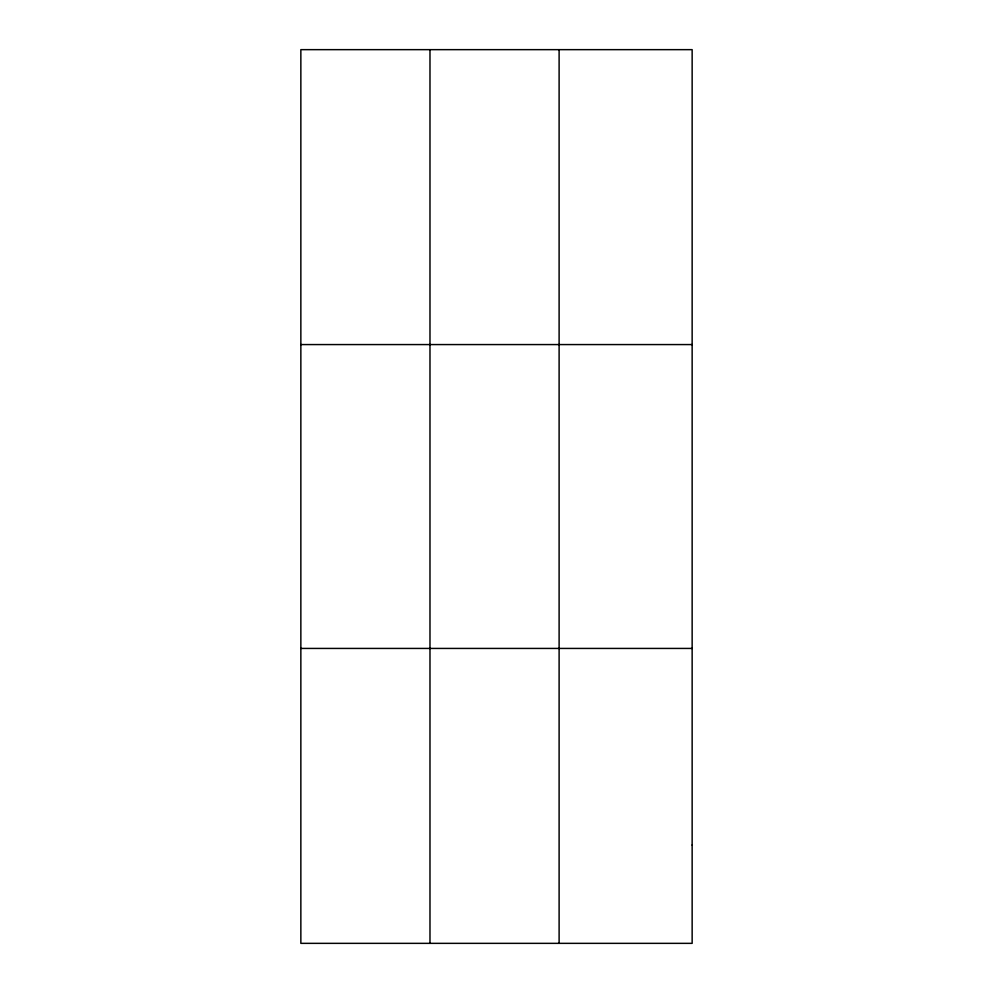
<?xml version="1.0" encoding="UTF-8"?>
<svg xmlns="http://www.w3.org/2000/svg" width="993" height="993" viewBox="0 0 993 993"><rect width="100%" height="100%" fill="white"/><g stroke="black" fill="none" stroke-linecap="round" stroke-linejoin="round"><path stroke-width="1.49" d="M429.981 943.35L429.981 49.65M559.109 943.35L559.109 49.65M300.854 344.571L692.146 344.571M300.854 648.429L692.146 648.429M692.146 845.043L692.146 943.35L300.854 943.35L300.854 49.65L692.146 49.65L692.146 845.043"/></g></svg>
